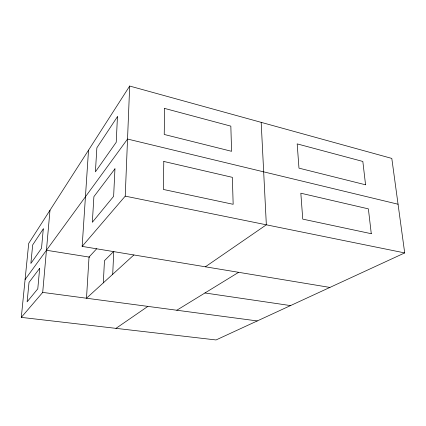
<?xml version="1.0" encoding="UTF-8"?>
<svg xmlns="http://www.w3.org/2000/svg" width="426" height="426" viewBox="0 0 426 426"><rect width="100%" height="100%" fill="white"/><g stroke="black" fill="none" stroke-linecap="round" stroke-linejoin="round"><path stroke-width="0.64" d="M329.905 287.428L82.149 246.393L125.228 196.136L129.68 86.047L391.803 158.419L404.7 252.922L216.041 339.953L21.3 317.381L28.712 243.39L129.68 86.047M112.709 274.285L113.769 251.383L104.461 260.685L103.316 282.864M82.149 246.393L88.523 150.181M21.3 317.381L42.706 292.406L49.986 210.236M25.091 279.541L127.534 139.046L398.054 204.224M96.697 248.741L89.029 257.054L86.494 298.227L133.87 254.961M115.984 328.355L147.881 306.39M205.369 266.804L266.346 224.811L261.175 122.353M176.806 310.234L238.651 272.315M42.706 292.406L257.267 320.932M204.965 292.971L290.527 305.591M46.439 250.259L89.758 257.171M125.228 196.136L404.7 252.922M163.797 161.454L163.36 189.448L233.16 204.304L232.362 177.344L163.797 161.454M164.628 108.428L164.223 134.467L231.584 151.305L230.839 126.144L164.628 108.428M114.951 168.818L113.63 196.322L92.335 222.292L93.896 196.647L114.951 168.818M117.448 116.655L116.223 142.273L95.408 171.827L96.867 147.801L117.448 116.655M39.671 268.327L37.792 288.817L27.126 301.826L29.021 282.411L39.671 268.327M43.298 228.863L41.508 248.347L30.869 263.449L32.68 244.929L43.298 228.863M371.28 233.709L302.753 219.124L300.831 193.212L368.378 208.868L371.28 233.709M365.561 184.793L298.977 168.148L297.183 143.892L362.835 161.454L365.561 184.793"/></g></svg>
